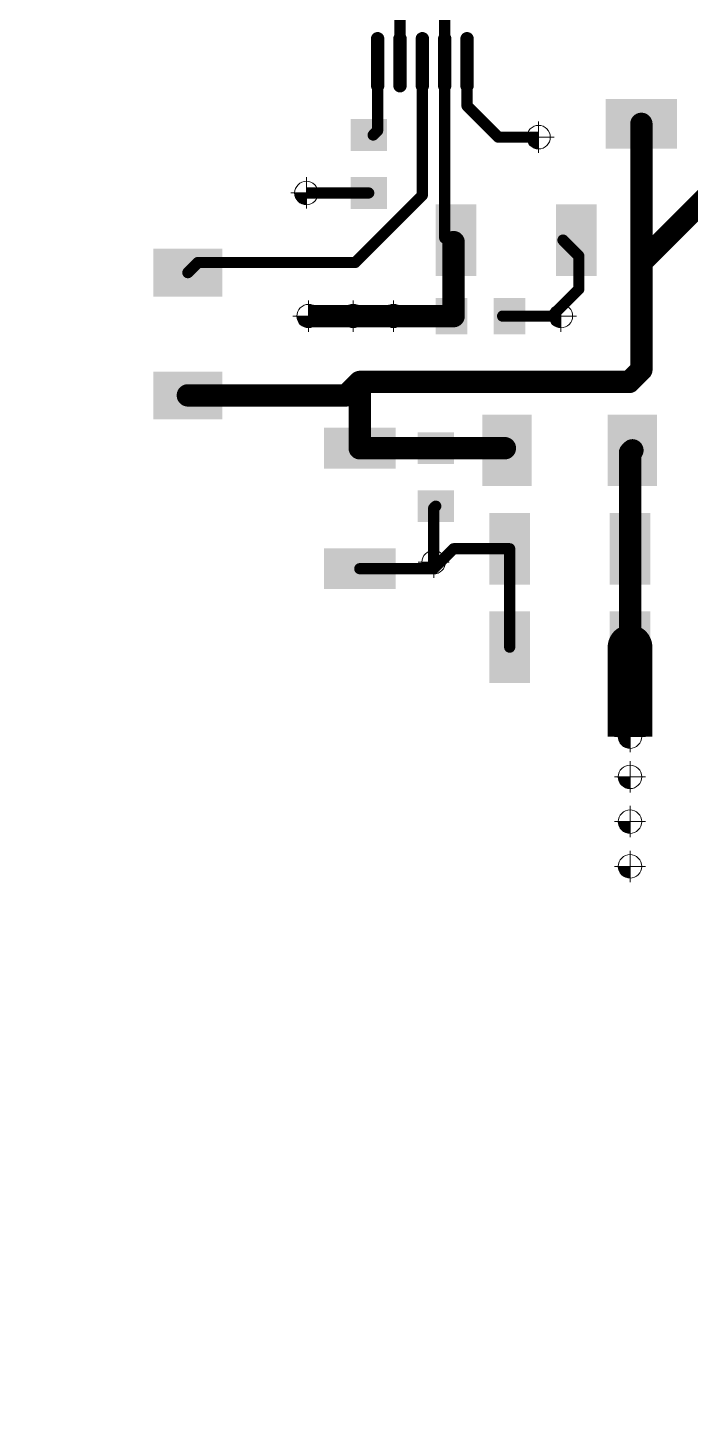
# Model space of a CAD drawing. Header units: millimetres. Extents: x 1557 to 2774, y 1107 to 1474.
# Drawn here: x 1611.99 to 1626.81, y 1390.03 to 1420.92 of the extents above; entities that cross this region are included whole.
import ezdxf

# ---------------------------------------------------------------- set-up
doc = ezdxf.new("R2010")
doc.units = ezdxf.units.MM
for name, color, linetype in [('Mechanical13', 56, 'Continuous'), ('PDF _Геометрия', 7, 'Continuous'), ('PDF _Сплошная заливка', 7, 'Continuous'), ('TopLayer', 1, 'Continuous')]:
    doc.layers.add(name, color=color, linetype=linetype)

msp = doc.modelspace()

# ---------------------------------------------------------------- hatches: boundary and pattern name
at = {"layer": 'PDF _Сплошная заливка', "transparency": 33554559}
for points in [[(1623.153576628101, 1418.470006413439, 0.4142084406750351), (1623.416079208129, 1418.207503833385), (1623.416079208129, 1418.207503833407), (1623.416079208129, 1418.207503833407), (1623.416079208129, 1418.470006413439), (1623.416079208129, 1418.470006413439)], [(1617.959652107844, 1417.222314823019, 0.1989561126035285), (1618.036557849573, 1417.036682706853), (1618.03655784961, 1417.036682706886, 0.1988800818772478), (1618.222154687881, 1416.9598122431), (1618.222154687881, 1416.959812242987), (1618.222154687881, 1416.959812242987), (1618.222154687881, 1417.222314823019), (1618.222154687881, 1417.222314823019)], [(1618.007383056741, 1414.470008256205, 0.4142362713237892), (1618.269850358915, 1414.207505676161), (1618.269850358915, 1414.207505676172), (1618.269850358915, 1414.207505676172), (1618.269850358915, 1414.470008256205), (1618.269850358915, 1414.470008256205)], [(1619.007369366863, 1414.470008256205, 0.1988478172097947), (1619.084239830729, 1414.284376140046), (1619.084239830758, 1414.284376140075, 0.1988478175548578), (1619.269871946884, 1414.207505676128), (1619.269871946884, 1414.207505676172), (1619.269871946884, 1414.207505676172), (1619.269871946884, 1414.470008256205), (1619.269871946884, 1414.470008256205)], [(1619.907378212677, 1414.470008256205, 0.4142588360046695), (1620.169880792706, 1414.207505676201), (1620.169880792706, 1414.207505676172), (1620.169880792706, 1414.207505676172), (1620.169880792706, 1414.470008256205), (1620.169880792706, 1414.470008256205)], [(1623.653569783158, 1414.470008961762, 0.1989561131583393), (1623.730475524886, 1414.284376845603), (1623.730475524923, 1414.284376845632, 0.1988800818964838), (1623.916072363186, 1414.207506381766), (1623.916072363186, 1414.207506381733), (1623.916072363186, 1414.207506381733), (1623.916072363186, 1414.470008961762), (1623.916072363186, 1414.470008961762)], [(1620.807387058491, 1408.96997912813, 0.4142084406154302), (1621.069889638527, 1408.707476548091), (1621.069889638527, 1408.707476548098), (1621.069889638527, 1408.707476548098), (1621.069889638527, 1408.96997912813), (1621.069889638527, 1408.96997912813)], [(1625.199798526977, 1405.069998299171, 0.4142588363678122), (1625.462301106999, 1404.807495719109), (1625.462301106999, 1404.807495719139), (1625.462301106999, 1404.807495719139), (1625.462301106999, 1405.069998299171), (1625.462301106999, 1405.069998299171)], [(1625.199798526977, 1404.169966169967, 0.4142084405502877), (1625.462301106999, 1403.907463590033), (1625.462301106999, 1403.907463589934), (1625.462301106999, 1403.907463589934), (1625.462301106999, 1404.169966169967), (1625.462301106999, 1404.169966169967)], [(1625.199798526977, 1403.169981976527, 0.4142588364359393), (1625.462301106999, 1402.907479396469), (1625.462301106999, 1402.907479396498), (1625.462301106999, 1402.907479396498), (1625.462301106999, 1403.169981976527), (1625.462301106999, 1403.169981976527)], [(1625.199798526977, 1402.169962152451, 0.1988800819462902), (1625.276668990873, 1401.984365314183), (1625.276668990873, 1401.984365314183, 0.1990065127922645), (1625.462301106999, 1401.907459572393), (1625.462301106999, 1401.907459572418), (1625.462301106999, 1401.907459572418), (1625.462301106999, 1402.169962152451), (1625.462301106999, 1402.169962152451)]]:
    msp.add_hatch(color=7, dxfattribs=at).paths.add_polyline_path(points)

# ---------------------------------------------------------------- linework, layer by layer
at = {"layer": 'Mechanical13', "lineweight": 50, "const_width": 0.00100076}
msp.add_lwpolyline([(1611.985519680691, 1337.067419978444), (1611.985519680691, 1427.067417778444)], dxfattribs=at)
at = {"layer": 'PDF _Геометрия', "lineweight": 9}
for points in [[(1623.678405398847, 1418.469971135577, 0.4143145161673626), (1623.415938096687, 1418.732438437674, 0.4143145161999526), (1623.153470794477, 1418.469971135577, 0.4143145162059972), (1623.415938096687, 1418.207503833472, 0.4143145161736592)], [(1618.484798379359, 1417.222350100882, 0.4138105735957089), (1618.222331077185, 1417.484817403103, 0.4140361065843737), (1617.959510996366, 1417.222350100882, 0.4140361066863111), (1618.222331077185, 1416.959882798712, 0.4138105735095525)], [(1618.532423494669, 1414.470114089795, 0.4143145162380837), (1618.26995619251, 1414.732581391987, 0.4143145162182372), (1618.007488890263, 1414.470114089795, 0.4143145159395351), (1618.26995619251, 1414.207646787589, 0.4143145159591294)], [(1619.532198137608, 1414.470114089795, 0.4143145160959874), (1619.269730835435, 1414.732581392038, 0.4143145159987208), (1619.00726353329, 1414.470114089795, 0.4143145160963397), (1619.269730835435, 1414.207646787632, 0.4143145160054202)], [(1620.432489206322, 1414.470114089795, 0.4143145159906111), (1620.170021904162, 1414.732581391947, 0.414036106529015), (1619.907201823328, 1414.470114089795, 0.414036106626637), (1620.170021904162, 1414.207646787687, 0.4143145160882804)], [(1624.17864549894, 1414.470114795352, 0.4143145161323549), (1623.916178196773, 1414.732582097522, 0.4143145160421909), (1623.6537108946, 1414.470114795352, 0.4143145162360686), (1623.916178196773, 1414.207647493193, 0.4143145159496596)], [(1621.332427496418, 1408.969908572402, 0.4143145160690387), (1621.069960194252, 1409.232375874547, 0.4143145162619089), (1620.807492892071, 1408.969908572402, 0.4143145161162363), (1621.069960194252, 1408.70744127028, 0.4143145159232653)], [(1625.724874242753, 1405.069857187718, 0.4143145163652699), (1625.462406940593, 1405.332324489862, 0.4143145161576913), (1625.199939638478, 1405.069857187718, 0.4143145159654761), (1625.462406940593, 1404.807389885544, 0.4143145161727526)], [(1625.724874242753, 1404.170142559286, 0.4138105736074713), (1625.462406940593, 1404.432609861485, 0.4138105735884706), (1625.199939638463, 1404.170142559286, 0.4140361065483322), (1625.462406940593, 1403.907322478594, 0.4140361063793484)], [(1625.724874242753, 1403.169911420803, 0.4143145162646291), (1625.462406940593, 1403.43237872291, 0.4143145160570502), (1625.199939638441, 1403.169911420803, 0.4143145162882528), (1625.462406940593, 1402.907444118644, 0.4143145161191578)], [(1625.724874242753, 1402.170032708175, 0.4143145162554111), (1625.462406940593, 1402.432500010386, 0.4143145162361691), (1625.199939638478, 1402.170032708175, 0.4143145160725647), (1625.462406940593, 1401.907565405899, 0.4143145160917559)]]:
    msp.add_lwpolyline(points, format="xyb", close=True, dxfattribs=at)
for points in [[(1623.415938096687, 1418.120014732691), (1623.415938096687, 1418.819927538463)], [(1623.766247278197, 1418.469971135577), (1623.065981693786, 1418.469971135577)], [(1618.222331077185, 1416.872393697988), (1618.222331077185, 1417.572306503768)], [(1618.572287480086, 1417.222350100882), (1617.872021895675, 1417.222350100882)], [(1618.26995619251, 1414.120157686902), (1618.26995619251, 1414.820070492685)], [(1619.269730835435, 1414.120157686902), (1619.269730835435, 1414.820070492685)], [(1620.170021904162, 1414.120157686902), (1620.170021904162, 1414.820070492685)], [(1623.916178196773, 1414.120158392462), (1623.916178196773, 1414.820071198242)], [(1618.619912595396, 1414.470114089795), (1617.919999789609, 1414.470114089795)], [(1619.620040016952, 1414.470114089795), (1618.919774432549, 1414.470114089795)], [(1620.519978307049, 1414.470114089795), (1619.819712722638, 1414.470114089795)], [(1624.26613459966, 1414.470114795352), (1623.566221793887, 1414.470114795352)], [(1621.069960194252, 1408.619952169516), (1621.069960194252, 1409.319864975288)], [(1621.419916597138, 1408.969908572402), (1620.720003791358, 1408.969908572402)], [(1625.462406940593, 1404.719900784832), (1625.462406940593, 1405.419813590612)], [(1625.81236334348, 1405.069857187718), (1625.112450537707, 1405.069857187718)], [(1625.462406940593, 1403.819833377761), (1625.462406940593, 1404.520098962172)], [(1625.81236334348, 1404.170142559286), (1625.112450537707, 1404.170142559286)], [(1625.462406940593, 1402.819955017917), (1625.462406940593, 1403.519867823689)], [(1625.81236334348, 1403.169911420803), (1625.112450537707, 1403.169911420803)], [(1625.462406940593, 1401.820076305282), (1625.462406940593, 1402.519989111065)], [(1625.81236334348, 1402.170032708175), (1625.112450537707, 1402.170032708175)]]:
    msp.add_lwpolyline(points, dxfattribs=at)
at = {"layer": 'TopLayer'}
for points, const_width in [([(1620.316216760691, 1420.144919558444), (1620.316216760691, 1421.469918178444)], 0.2499995), ([(1621.316217300691, 1420.144919558444), (1621.316217300691, 1421.369920918444)], 0.2499995), ([(1619.816217760691, 1419.619919338444), (1619.816217760691, 1420.669919778444)], 0.2999994), ([(1620.316216760691, 1419.619919338444), (1620.316216760691, 1420.669919778444)], 0.2999994), ([(1620.816218300691, 1419.619919338444), (1620.816218300691, 1420.669919778444)], 0.2999994), ([(1621.316217300691, 1419.619919338444), (1621.316217300691, 1420.669919778444)], 0.2999994), ([(1621.816218840691, 1419.619919338444), (1621.816218840691, 1420.669919778444)], 0.2999994), ([(1619.816217760691, 1418.617620098444), (1619.816217760691, 1420.144919558444)], 0.2499995), ([(1620.816218300691, 1417.169919158444), (1620.816218300691, 1420.144919558444)], 0.2499995), ([(1621.316217300691, 1416.216118678444), (1621.316217300691, 1420.144919558444)], 0.2499995), ([(1621.816218840691, 1419.169917698444), (1621.816218840691, 1420.144919558444)], 0.2499995), ([(1621.816218840691, 1419.169917698444), (1622.516219980691, 1418.469916558444)], 0.2499995), ([(1625.716218660691, 1415.769919418444), (1625.716218660691, 1418.767124498444)], 0.499999), ([(1619.716217960691, 1418.517620298444), (1619.816217760691, 1418.617620098444)], 0.2499995), ([(1622.516219980691, 1418.469916558444), (1623.416218180691, 1418.469916558444)], 0.2499995), ([(1625.816215920691, 1415.769919418444), (1627.516217600691, 1417.469921098444)], 0.499999), ([(1618.222319500691, 1417.222220298444), (1619.616218160691, 1417.222220298444)], 0.2499995), ([(1619.316218760691, 1415.669919618444), (1620.816218300691, 1417.169919158444)], 0.2499995), ([(1621.516216900691, 1414.469919478444), (1621.516216900691, 1416.123718558444)], 0.499999), ([(1623.962417240691, 1416.169918618444), (1624.316216380691, 1415.816119478444)], 0.2499995), ([(1624.316216380691, 1415.069918278444), (1624.316216380691, 1415.816119478444)], 0.2499995), ([(1625.716218660691, 1413.269919338444), (1625.716218660691, 1415.769919418444)], 0.499999), ([(1625.716218660691, 1415.769919418444), (1625.816215920691, 1415.769919418444)], 0.2499995), ([(1615.570018480691, 1415.441520278444), (1615.798417820691, 1415.669919618444)], 0.2499995), ([(1615.798417820691, 1415.669919618444), (1619.316218760691, 1415.669919618444)], 0.2499995), ([(1623.716217580691, 1414.469919478444), (1624.316216380691, 1415.069918278444)], 0.2499995), ([(1618.270018160691, 1414.469919478444), (1619.270018700691, 1414.469919478444)], 0.499999), ([(1619.270018700691, 1414.469919478444), (1620.170019440691, 1414.469919478444)], 0.499999), ([(1620.170019440691, 1414.469919478444), (1621.468518240691, 1414.469919478444)], 0.499999), ([(1622.611617300691, 1414.469919478444), (1623.716217580691, 1414.469919478444)], 0.2499995), ([(1625.444619000691, 1412.998319678444), (1625.716218660691, 1413.269919338444)], 0.499999), ([(1619.116219160691, 1412.698320278444), (1619.416218560691, 1412.998319678444)], 0.499999), ([(1619.416218560691, 1411.516120458444), (1619.416218560691, 1412.998319678444)], 0.499999), ([(1619.416218560691, 1412.998319678444), (1625.444619000691, 1412.998319678444)], 0.499999), ([(1615.570018480691, 1412.698320278444), (1619.116219160691, 1412.698320278444)], 0.499999), ([(1619.417717160691, 1411.517619058444), (1621.116217700691, 1411.517619058444)], 0.499999), ([(1619.416218560691, 1411.516120458444), (1619.417717160691, 1411.517619058444)], 0.2499995), ([(1621.116217700691, 1411.517619058444), (1622.662925300691, 1411.517619058444)], 0.499999), ([(1622.662925300691, 1411.517619058444), (1622.710623960691, 1411.469920398444)], 0.2499995), ([(1625.462416780691, 1411.416120658444), (1625.516216520691, 1411.469920398444)], 0.499999), ([(1625.462416780691, 1409.269919718444), (1625.462416780691, 1411.416120658444)], 0.499999), ([(1621.070017640691, 1410.176018998444), (1621.116217700691, 1410.222219058444)], 0.2499995), ([(1621.070017640691, 1408.823720458444), (1621.070017640691, 1410.176018998444)], 0.2499995), ([(1621.070017640691, 1408.823720458444), (1621.516216900691, 1409.269919718444)], 0.2499995), ([(1621.516216900691, 1409.269919718444), (1622.770016780691, 1409.269919718444)], 0.2499995), ([(1622.770016780691, 1409.269919718444), (1622.770019320691, 1409.269917178444)], 0.2499995), ([(1622.770019320691, 1407.069919038444), (1622.770019320691, 1409.269917178444)], 0.2499995), ([(1625.462416780691, 1407.069921578444), (1625.462416780691, 1409.269919718444)], 0.499999), ([(1619.416218560691, 1408.823720458444), (1621.070017640691, 1408.823720458444)], 0.2499995), ([(1625.462419320691, 1405.069920498444), (1625.462419320691, 1407.069919038444)], 1.00000054), ([(1625.462416780691, 1407.069921578444), (1625.462419320691, 1407.069919038444)], 0.499999)]:
    msp.add_lwpolyline(points, dxfattribs=dict(at, const_width=const_width))
for points, const_width in [([(1619.741219180691, 1420.669919778444, 1), (1619.891216340691, 1420.669919778444, 1)], 0.1499997), ([(1620.241218180691, 1420.669919778444, 1), (1620.391215340691, 1420.669919778444, 1)], 0.1499997), ([(1620.741219720691, 1420.669919778444, 1), (1620.891216880691, 1420.669919778444, 1)], 0.1499997), ([(1621.241218720691, 1420.669919778444, 1), (1621.391215880691, 1420.669919778444, 1)], 0.1499997), ([(1621.741220260691, 1420.669919778444, 1), (1621.891217420691, 1420.669919778444, 1)], 0.1499997), ([(1619.753718520691, 1420.144919558444, 1), (1619.878717000691, 1420.144919558444, 1)], 0.12499848), ([(1620.253717520691, 1420.144919558444, 1), (1620.378716000691, 1420.144919558444, 1)], 0.12499848), ([(1620.753719060691, 1420.144919558444, 1), (1620.878717540691, 1420.144919558444, 1)], 0.12499848), ([(1621.253718060691, 1420.144919558444, 1), (1621.378716540691, 1420.144919558444, 1)], 0.12499848), ([(1621.253718060691, 1420.144919558444, 1), (1621.378716540691, 1420.144919558444, 1)], 0.12499848), ([(1621.753719600691, 1420.144919558444, 1), (1621.878718080691, 1420.144919558444, 1)], 0.12499848), ([(1619.741219180691, 1419.619919338444, 1), (1619.891216340691, 1419.619919338444, 1)], 0.1499997), ([(1620.241218180691, 1419.619919338444, 1), (1620.391215340691, 1419.619919338444, 1)], 0.1499997), ([(1620.741219720691, 1419.619919338444, 1), (1620.891216880691, 1419.619919338444, 1)], 0.1499997), ([(1621.241218720691, 1419.619919338444, 1), (1621.391215880691, 1419.619919338444, 1)], 0.1499997), ([(1621.741220260691, 1419.619919338444, 1), (1621.891217420691, 1419.619919338444, 1)], 0.1499997), ([(1621.753719600691, 1419.169917698444, 1), (1621.878718080691, 1419.169917698444, 1)], 0.12499848), ([(1621.753719600691, 1419.169917698444, 1), (1621.878718080691, 1419.169917698444, 1)], 0.12499848), ([(1625.591220180691, 1418.767124498444, 1), (1625.841217140691, 1418.767124498444, 1)], 0.2499995), ([(1619.653718720691, 1418.517620298444, 1), (1619.778717200691, 1418.517620298444, 1)], 0.12499848), ([(1619.753718520691, 1418.617620098444, 1), (1619.878717000691, 1418.617620098444, 1)], 0.12499848), ([(1619.753718520691, 1418.617620098444, 1), (1619.878717000691, 1418.617620098444, 1)], 0.12499848), ([(1622.453720740691, 1418.469916558444, 1), (1622.578719220691, 1418.469916558444, 1)], 0.12499848), ([(1622.453720740691, 1418.469916558444, 1), (1622.578719220691, 1418.469916558444, 1)], 0.12499848), ([(1619.553718920691, 1417.222220298444, 1), (1619.678717400691, 1417.222220298444, 1)], 0.12499848), ([(1620.753719060691, 1417.169919158444, 1), (1620.878717540691, 1417.169919158444, 1)], 0.12499848), ([(1620.753719060691, 1417.169919158444, 1), (1620.878717540691, 1417.169919158444, 1)], 0.12499848), ([(1621.253718060691, 1416.216118678444, 1), (1621.378716540691, 1416.216118678444, 1)], 0.12499848), ([(1621.391218420691, 1416.123718558444, 1), (1621.641215380691, 1416.123718558444, 1)], 0.2499995), ([(1623.899918000691, 1416.169918618444, 1), (1624.024916480691, 1416.169918618444, 1)], 0.12499848), ([(1624.253717140691, 1415.816119478444, 1), (1624.378715620691, 1415.816119478444, 1)], 0.12499848), ([(1624.253717140691, 1415.816119478444, 1), (1624.378715620691, 1415.816119478444, 1)], 0.12499848), ([(1625.591220180691, 1415.769919418444, 1), (1625.841217140691, 1415.769919418444, 1)], 0.2499995), ([(1625.591220180691, 1415.769919418444, 1), (1625.841217140691, 1415.769919418444, 1)], 0.2499995), ([(1625.691217440691, 1415.769919418444, 1), (1625.941214400691, 1415.769919418444, 1)], 0.2499995), ([(1625.653719420691, 1415.769919418444, 1), (1625.778717900691, 1415.769919418444, 1)], 0.12499848), ([(1625.753716680691, 1415.769919418444, 1), (1625.878715160691, 1415.769919418444, 1)], 0.12499848), ([(1615.507519240691, 1415.441520278444, 1), (1615.632517720691, 1415.441520278444, 1)], 0.12499848), ([(1615.735918580691, 1415.669919618444, 1), (1615.860917060691, 1415.669919618444, 1)], 0.12499848), ([(1615.735918580691, 1415.669919618444, 1), (1615.860917060691, 1415.669919618444, 1)], 0.12499848), ([(1619.253719520691, 1415.669919618444, 1), (1619.378718000691, 1415.669919618444, 1)], 0.12499848), ([(1619.253719520691, 1415.669919618444, 1), (1619.378718000691, 1415.669919618444, 1)], 0.12499848), ([(1624.253717140691, 1415.069918278444, 1), (1624.378715620691, 1415.069918278444, 1)], 0.12499848), ([(1624.253717140691, 1415.069918278444, 1), (1624.378715620691, 1415.069918278444, 1)], 0.12499848), ([(1619.145020220691, 1414.469919478444, 1), (1619.395017180691, 1414.469919478444, 1)], 0.2499995), ([(1619.145020220691, 1414.469919478444, 1), (1619.395017180691, 1414.469919478444, 1)], 0.2499995), ([(1620.045020960691, 1414.469919478444, 1), (1620.295017920691, 1414.469919478444, 1)], 0.2499995), ([(1620.045020960691, 1414.469919478444, 1), (1620.295017920691, 1414.469919478444, 1)], 0.2499995), ([(1621.343519760691, 1414.469919478444, 1), (1621.593516720691, 1414.469919478444, 1)], 0.2499995), ([(1621.391218420691, 1414.469919478444, 1), (1621.641215380691, 1414.469919478444, 1)], 0.2499995), ([(1622.549118060691, 1414.469919478444, 1), (1622.674116540691, 1414.469919478444, 1)], 0.12499848), ([(1623.653718340691, 1414.469919478444, 1), (1623.778716820691, 1414.469919478444, 1)], 0.12499848), ([(1623.653718340691, 1414.469919478444, 1), (1623.778716820691, 1414.469919478444, 1)], 0.12499848), ([(1625.591220180691, 1413.269919338444, 1), (1625.841217140691, 1413.269919338444, 1)], 0.2499995), ([(1625.591220180691, 1413.269919338444, 1), (1625.841217140691, 1413.269919338444, 1)], 0.2499995), ([(1619.291220080691, 1412.998319678444, 1), (1619.541217040691, 1412.998319678444, 1)], 0.2499995), ([(1619.291220080691, 1412.998319678444, 1), (1619.541217040691, 1412.998319678444, 1)], 0.2499995), ([(1619.291220080691, 1412.998319678444, 1), (1619.541217040691, 1412.998319678444, 1)], 0.2499995), ([(1625.319620520691, 1412.998319678444, 1), (1625.569617480691, 1412.998319678444, 1)], 0.2499995), ([(1625.319620520691, 1412.998319678444, 1), (1625.569617480691, 1412.998319678444, 1)], 0.2499995), ([(1615.445020000691, 1412.698320278444, 1), (1615.695016960691, 1412.698320278444, 1)], 0.2499995), ([(1618.991220680691, 1412.698320278444, 1), (1619.241217640691, 1412.698320278444, 1)], 0.2499995), ([(1618.991220680691, 1412.698320278444, 1), (1619.241217640691, 1412.698320278444, 1)], 0.2499995), ([(1619.291220080691, 1411.516120458444, 1), (1619.541217040691, 1411.516120458444, 1)], 0.2499995), ([(1619.292718680691, 1411.517619058444, 1), (1619.542715640691, 1411.517619058444, 1)], 0.2499995), ([(1619.353719320691, 1411.516120458444, 1), (1619.478717800691, 1411.516120458444, 1)], 0.12499848), ([(1619.355217920691, 1411.517619058444, 1), (1619.480216400691, 1411.517619058444, 1)], 0.12499848), ([(1620.991219220691, 1411.517619058444, 1), (1621.241216180691, 1411.517619058444, 1)], 0.2499995), ([(1620.991219220691, 1411.517619058444, 1), (1621.241216180691, 1411.517619058444, 1)], 0.2499995), ([(1622.537926820691, 1411.517619058444, 1), (1622.787923780691, 1411.517619058444, 1)], 0.2499995), ([(1622.600426060691, 1411.517619058444, 1), (1622.725424540691, 1411.517619058444, 1)], 0.12499848), ([(1622.648124720691, 1411.469920398444, 1), (1622.773123200691, 1411.469920398444, 1)], 0.12499848), ([(1625.337418300691, 1411.416120658444, 1), (1625.587415260691, 1411.416120658444, 1)], 0.2499995), ([(1625.337418300691, 1411.416120658444, 1), (1625.587415260691, 1411.416120658444, 1)], 0.2499995), ([(1625.391218040691, 1411.469920398444, 1), (1625.641215000691, 1411.469920398444, 1)], 0.2499995), ([(1621.007518400691, 1410.176018998444, 1), (1621.132516880691, 1410.176018998444, 1)], 0.12499848), ([(1621.007518400691, 1410.176018998444, 1), (1621.132516880691, 1410.176018998444, 1)], 0.12499848), ([(1621.053718460691, 1410.222219058444, 1), (1621.178716940691, 1410.222219058444, 1)], 0.12499848), ([(1621.453717660691, 1409.269919718444, 1), (1621.578716140691, 1409.269919718444, 1)], 0.12499848), ([(1621.453717660691, 1409.269919718444, 1), (1621.578716140691, 1409.269919718444, 1)], 0.12499848), ([(1622.707517540691, 1409.269919718444, 1), (1622.832516020691, 1409.269919718444, 1)], 0.12499848), ([(1622.707517540691, 1409.269919718444, 1), (1622.832516020691, 1409.269919718444, 1)], 0.12499848), ([(1622.707520080691, 1409.269917178444, 1), (1622.832518560691, 1409.269917178444, 1)], 0.12499848), ([(1622.707520080691, 1409.269917178444, 1), (1622.832518560691, 1409.269917178444, 1)], 0.12499848), ([(1625.337418300691, 1409.269919718444, 1), (1625.587415260691, 1409.269919718444, 1)], 0.2499995), ([(1625.337418300691, 1409.269919718444, 1), (1625.587415260691, 1409.269919718444, 1)], 0.2499995), ([(1619.353719320691, 1408.823720458444, 1), (1619.478717800691, 1408.823720458444, 1)], 0.12499848), ([(1621.007518400691, 1408.823720458444, 1), (1621.132516880691, 1408.823720458444, 1)], 0.12499848), ([(1621.007518400691, 1408.823720458444, 1), (1621.132516880691, 1408.823720458444, 1)], 0.12499848), ([(1621.007518400691, 1408.823720458444, 1), (1621.132516880691, 1408.823720458444, 1)], 0.12499848), ([(1625.212419820691, 1407.069919038444, 1), (1625.712418820691, 1407.069919038444, 1)], 0.499999), ([(1622.707520080691, 1407.069919038444, 1), (1622.832518560691, 1407.069919038444, 1)], 0.12499848), ([(1625.337418300691, 1407.069921578444, 1), (1625.587415260691, 1407.069921578444, 1)], 0.2499995), ([(1625.337418300691, 1407.069921578444, 1), (1625.587415260691, 1407.069921578444, 1)], 0.2499995), ([(1625.337420840691, 1407.069919038444, 1), (1625.587417800691, 1407.069919038444, 1)], 0.2499995)]:
    msp.add_lwpolyline(points, format="xyb", close=True, dxfattribs=dict(at, const_width=const_width))
for points in [[(1624.916220260691, 1419.319922478444), (1624.916220260691, 1418.214326518444), (1626.516217060691, 1419.319922478444), (1626.516217060691, 1418.214326518444)], [(1619.209818160691, 1418.873220298444), (1619.209818160691, 1418.162020298444), (1620.022618160691, 1418.873220298444), (1620.022618160691, 1418.162020298444)], [(1619.209818160691, 1417.577820298444), (1619.209818160691, 1416.866620298444), (1620.022618160691, 1417.577820298444), (1620.022618160691, 1416.866620298444)], [(1622.027216640691, 1416.970018618444), (1621.112816640691, 1416.970018618444), (1622.027216640691, 1415.369818618444), (1621.112816640691, 1415.369818618444)], [(1624.719616640691, 1416.970018618444), (1623.805216640691, 1416.970018618444), (1624.719616640691, 1415.369818618444), (1623.805216640691, 1415.369818618444)], [(1614.795318480691, 1414.908120278444), (1616.344718480691, 1414.908120278444), (1614.795318480691, 1415.974920278444), (1616.344718480691, 1415.974920278444)], [(1621.112918240691, 1414.063519478444), (1621.824118240691, 1414.063519478444), (1621.112918240691, 1414.876319478444), (1621.824118240691, 1414.876319478444)], [(1622.408318240691, 1414.063519478444), (1623.119518240691, 1414.063519478444), (1622.408318240691, 1414.876319478444), (1623.119518240691, 1414.876319478444)], [(1614.795318480691, 1412.164920278444), (1616.344718480691, 1412.164920278444), (1614.795318480691, 1413.231720278444), (1616.344718480691, 1413.231720278444)], [(1623.263421940691, 1412.269918798444), (1622.157825980691, 1412.269918798444), (1623.263421940691, 1410.669921998444), (1622.157825980691, 1410.669921998444)], [(1626.069014500691, 1412.269918798444), (1624.963418540691, 1412.269918798444), (1626.069014500691, 1410.669921998444), (1624.963418540691, 1410.669921998444)], [(1620.216318560691, 1411.058920458444), (1620.216318560691, 1411.973320458444), (1618.616118560691, 1411.058920458444), (1618.616118560691, 1411.973320458444)], [(1620.709817700691, 1411.873219058444), (1620.709817700691, 1411.162019058444), (1621.522617700691, 1411.873219058444), (1621.522617700691, 1411.162019058444)], [(1620.709817700691, 1410.577819058444), (1620.709817700691, 1409.866619058444), (1621.522617700691, 1410.577819058444), (1621.522617700691, 1409.866619058444)], [(1622.312816780691, 1408.469819718444), (1623.227216780691, 1408.469819718444), (1622.312816780691, 1410.070019718444), (1623.227216780691, 1410.070019718444)], [(1625.005216780691, 1408.469819718444), (1625.919616780691, 1408.469819718444), (1625.005216780691, 1410.070019718444), (1625.919616780691, 1410.070019718444)], [(1620.216318560691, 1408.366520458444), (1620.216318560691, 1409.280920458444), (1618.616118560691, 1408.366520458444), (1618.616118560691, 1409.280920458444)], [(1622.312819320691, 1406.269819038444), (1623.227219320691, 1406.269819038444), (1622.312819320691, 1407.870019038444), (1623.227219320691, 1407.870019038444)], [(1625.005219320691, 1406.269819038444), (1625.919619320691, 1406.269819038444), (1625.005219320691, 1407.870019038444), (1625.919619320691, 1407.870019038444)]]:
    msp.add_solid(points, dxfattribs=at)

doc.saveas('drawing.dxf')
